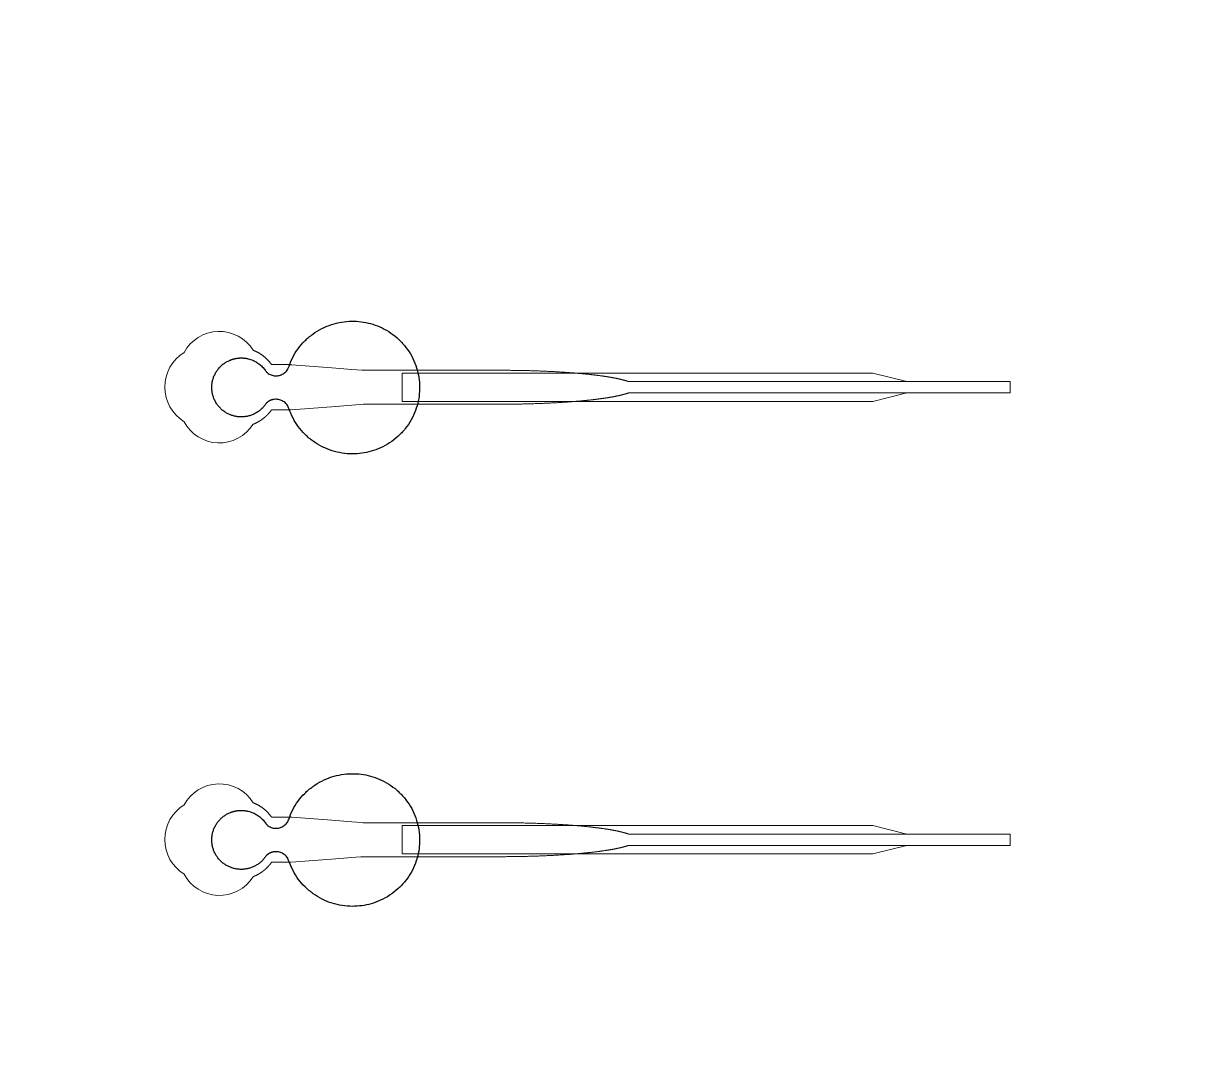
# Model space of a CAD drawing. Header units: inches. Extents: x -52997 to 52003, y -52254 to 52746.
# Drawn here: x -4 to 5140, y -10988 to -6398 of the extents above; entities that cross this region are included whole.
import ezdxf

# ---------------------------------------------------------------- set-up
doc = ezdxf.new("R2010")
doc.units = ezdxf.units.IN
doc.header["$MEASUREMENT"] = 0
doc.layers.add('1', color=1, linetype='Continuous')
doc.layers.add('2', color=140, linetype='Continuous', lineweight=0)
doc.layers.add('3', color=90, linetype='Continuous', lineweight=0)

msp = doc.modelspace()

# ---------------------------------------------------------------- linework, layer by layer
at = {"layer": '1'}
for points in [[(-16283.4, -47485.7), (0, -47485.7), (16283.4, -47485.7, 5.999107)], [(-16250, -47285.7), (0, -47285.7), (16250, -47285.7, 5.986812)], [(-13685.8, -45485.7), (0, -45485.7), (13685.8, -45485.7, 6.794322)]]:
    msp.add_lwpolyline(points, format="xyb", close=True, dxfattribs=at)
msp.add_circle((-497.2, 245.8), 52500, dxfattribs=at)
for points in [[(1067.9, -8078.6), (1090.1, -8055.5), (1121.8, -8060.7), (1153.4, -8065.9), (1167.1, -8094.9), (1242.5, -8335.8), (1494.5, -8298.1), (1746.5, -8260.4), (1746.6, -8008.3), (1746.8, -7756.1), (1494.8, -7718.2), (1242.8, -7680.3), (1167.1, -7921.1), (1153.9, -7949.6), (1123.1, -7955.3), (1092.2, -7961.1), (1069.6, -7939.3), (1018.3, -7855.9), (923.9, -7882), (829.5, -7908.1), (828.3, -8006), (827.1, -8104), (920.8, -8132.4), (1014.6, -8160.8), (1067.9, -8078.6)], [(1067.9, -10078.6), (1090.1, -10055.5), (1121.8, -10060.7), (1153.4, -10065.9), (1167.1, -10094.9), (1242.5, -10335.8), (1494.5, -10298.1), (1746.5, -10260.4), (1746.6, -10008.3), (1746.8, -9756.1), (1494.8, -9718.2), (1242.8, -9680.3), (1167.1, -9921.1), (1153.9, -9949.6), (1123.1, -9955.3), (1092.2, -9961.1), (1069.6, -9939.3), (1018.3, -9855.9), (923.9, -9882), (829.5, -9908.1), (828.3, -10006), (827.1, -10104), (920.8, -10132.4), (1014.6, -10160.8), (1067.9, -10078.6)]]:
    msp.add_rational_spline(points, [1, 0.884783429184, 1, 0.884783429184, 1, 0.758252289935, 1, 0.758252289935, 1, 0.758252289935, 1, 0.758252289935, 1, 0.888941908896, 1, 0.888941908896, 1, 0.79946124759, 1, 0.79946124759, 1, 0.79946124759, 1, 0.79946124759, 1], degree=2, knots=[0, 0, 0, 0.969535, 0.969535, 1.939069, 1.939069, 3.359405, 3.359405, 4.779741, 4.779741, 6.200078, 6.200078, 7.620414, 7.620414, 8.571947, 8.571947, 9.52348, 9.52348, 10.812277, 10.812277, 12.101074, 12.101074, 13.389871, 13.389871, 14.678668, 14.678668, 14.678668], dxfattribs=at)
at = {"layer": '2'}
for points in [[(-16283.4, -47485.7), (0, -47485.7), (16283.4, -47485.7, 5.999107)], [(-16250, -47285.7), (0, -47285.7), (16250, -47285.7, 5.986812)], [(-13685.8, -45485.7), (0, -45485.7), (13685.8, -45485.7, 6.794322)], [(1010.7, -8170.4), (1011, -8170.3), (1011.9, -8170), (1012.7, -8169.7), (1013.6, -8169.3), (1014.4, -8169), (1015.3, -8168.6), (1016.1, -8168.3), (1017, -8167.9), (1017.8, -8167.5), (1018.7, -8167.2), (1019.5, -8166.8), (1020.4, -8166.4), (1021.2, -8166), (1022.1, -8165.6), (1022.9, -8165.2), (1023.8, -8164.8), (1024.7, -8164.4), (1025.5, -8163.9), (1026.4, -8163.5), (1027.2, -8163.1), (1028.1, -8162.6), (1028.9, -8162.2), (1029.8, -8161.7), (1030.7, -8161.3), (1031.5, -8160.8), (1032.4, -8160.3), (1033.2, -8159.9), (1034.1, -8159.4), (1034.9, -8158.9), (1035.8, -8158.4), (1036.6, -8157.9), (1037.5, -8157.4), (1038.4, -8156.9), (1039.2, -8156.4), (1040.1, -8155.8), (1040.9, -8155.3), (1041.7, -8154.8), (1042.6, -8154.2), (1043.4, -8153.7), (1044.3, -8153.1), (1045.1, -8152.6), (1046, -8152), (1046.8, -8151.4), (1047.6, -8150.9), (1048.5, -8150.3), (1049.3, -8149.7), (1050.1, -8149.1), (1050.9, -8148.5), (1051.8, -8147.9), (1052.6, -8147.3), (1053.4, -8146.7), (1054.2, -8146.1), (1055, -8145.5), (1055.8, -8144.8), (1056.6, -8144.2), (1057.4, -8143.6), (1058.2, -8142.9), (1059, -8142.3), (1059.8, -8141.7), (1060.6, -8141), (1061.4, -8140.4), (1062.2, -8139.7), (1062.9, -8139), (1063.7, -8138.4), (1064.5, -8137.7), (1065.2, -8137), (1066, -8136.3), (1066.8, -8135.7), (1067.5, -8135), (1068.3, -8134.3), (1069, -8133.6), (1069.7, -8132.9), (1070.5, -8132.2), (1071.2, -8131.5), (1071.9, -8130.8), (1072.7, -8130.1), (1073.4, -8129.3), (1074.1, -8128.6), (1074.8, -8127.9), (1075.5, -8127.2), (1076.2, -8126.4), (1076.9, -8125.7), (1077.6, -8125), (1078.2, -8124.3), (1078.9, -8123.5), (1079.6, -8122.8), (1080.2, -8122), (1080.9, -8121.3), (1081.5, -8120.5), (1082.2, -8119.8), (1082.8, -8119), (1083.5, -8118.3), (1084.1, -8117.5), (1084.7, -8116.8), (1085.3, -8116), (1085.9, -8115.3), (1086.5, -8114.5), (1087.1, -8113.7), (1087.7, -8113), (1088.3, -8112.2), (1088.9, -8111.4), (1089.5, -8110.7), (1090, -8109.9), (1090.6, -8109.1), (1091.1, -8108.4), (1091.7, -8107.6), (1092.2, -8106.8), (1135.8, -8106.8), (1157.6, -8106.8), (1168.5, -8106.8), (1171.2, -8106.8), (1172.6, -8106.8), (1172.6, -8106.8), (1172.6, -8106.8), (1172.7, -8106.8), (1172.7, -8106.8), (1172.7, -8106.8), (1172.8, -8106.8), (1173.1, -8106.8), (1173.8, -8106.7), (1175.2, -8106.6), (1177.9, -8106.4), (1200, -8104.7), (1376.7, -8091.2), (1465, -8084.4), (1487.1, -8082.7), (1498.1, -8081.9), (1498.5, -8081.8), (1498.5, -8081.8), (1498.6, -8081.8), (1498.6, -8081.8), (1498.7, -8081.8), (1499.1, -8081.8), (1759.6, -8081.8), (1765.9, -8081.8), (1778.4, -8081.8), (1878.9, -8081.8), (2080, -8081.8), (2092.5, -8081.8), (2098.8, -8081.8), (2102, -8081.8), (2103.5, -8081.8), (2103.9, -8081.8), (2104.1, -8081.8), (2104.2, -8081.8), (2104.3, -8081.8), (2104.3, -8081.8), (2104.3, -8081.8), (2104.9, -8081.8), (2109.5, -8081.8), (2114.1, -8081.8), (2118.7, -8081.8), (2123.3, -8081.8), (2128, -8081.8), (2132.6, -8081.7), (2137.3, -8081.7), (2142, -8081.7), (2146.7, -8081.6), (2151.4, -8081.6), (2156.1, -8081.6), (2160.8, -8081.5), (2165.5, -8081.4), (2170.3, -8081.4), (2175, -8081.3), (2179.8, -8081.2), (2184.6, -8081.2), (2189.3, -8081.1), (2194.1, -8081), (2198.9, -8080.9), (2203.7, -8080.8), (2208.5, -8080.7), (2213.3, -8080.6), (2218.1, -8080.5), (2222.9, -8080.3), (2227.8, -8080.2), (2232.6, -8080.1), (2237.4, -8080), (2242.2, -8079.8), (2247.1, -8079.7), (2251.9, -8079.5), (2256.7, -8079.4), (2261.6, -8079.2), (2266.4, -8079), (2271.2, -8078.9), (2276.1, -8078.7), (2280.9, -8078.5), (2285.7, -8078.3), (2290.5, -8078.1), (2295.4, -8077.9), (2300.2, -8077.7), (2305, -8077.5), (2309.8, -8077.3), (2314.6, -8077.1), (2319.4, -8076.8), (2324.2, -8076.6), (2328.9, -8076.4), (2333.7, -8076.1), (2338.5, -8075.9), (2343.2, -8075.6), (2348, -8075.4), (2352.7, -8075.1), (2357.4, -8074.8), (2362.1, -8074.6), (2366.8, -8074.3), (2371.5, -8074), (2376.2, -8073.7), (2380.8, -8073.4), (2385.5, -8073.1), (2390.1, -8072.8), (2394.7, -8072.5), (2399.3, -8072.1), (2403.8, -8071.8), (2406.1, -8071.6), (2408.4, -8071.5), (2410.7, -8071.3), (2412.9, -8071.1), (2415.2, -8071), (2417.5, -8070.8), (2419.7, -8070.6), (2421.9, -8070.5), (2424.2, -8070.3), (2426.4, -8070.1), (2428.7, -8069.9), (2430.9, -8069.7), (2433.1, -8069.6), (2435.3, -8069.4), (2437.5, -8069.2), (2439.7, -8069), (2441.9, -8068.8), (2444.1, -8068.6), (2446.3, -8068.5), (2448.5, -8068.3), (2450.7, -8068.1), (2452.8, -8067.9), (2455, -8067.7), (2457.2, -8067.5), (2459.3, -8067.3), (2461.4, -8067.1), (2463.6, -8066.9), (2465.7, -8066.7), (2467.8, -8066.5), (2470, -8066.3), (2472.1, -8066.1), (2474.2, -8065.9), (2476.3, -8065.7), (2478.4, -8065.5), (2480.5, -8065.3), (2482.5, -8065.1), (2484.6, -8064.8), (2486.7, -8064.6), (2488.7, -8064.4), (2490.8, -8064.2), (2492.8, -8064), (2494.8, -8063.8), (2496.9, -8063.5), (2498.9, -8063.3), (2500.9, -8063.1), (2502.9, -8062.9), (2504.9, -8062.7), (2506.9, -8062.4), (2508.9, -8062.2), (2510.8, -8062), (2512.8, -8061.8), (2514.8, -8061.5), (2516.7, -8061.3), (2518.7, -8061.1), (2520.6, -8060.8), (2522.5, -8060.6), (2524.4, -8060.4), (2526.3, -8060.1), (2528.2, -8059.9), (2530.1, -8059.7), (2532, -8059.4), (2533.9, -8059.2), (2535.7, -8058.9), (2537.6, -8058.7), (2539.5, -8058.5), (2541.3, -8058.2), (2543.1, -8058), (2544.9, -8057.7), (2546.8, -8057.5), (2548.6, -8057.2), (2550.4, -8057), (2552.1, -8056.7), (2553.9, -8056.5), (2555.7, -8056.2), (2557.4, -8056), (2559.2, -8055.7), (2560.9, -8055.5), (2562.7, -8055.2), (2564.4, -8055), (2566.1, -8054.7), (2567.8, -8054.5), (2569.5, -8054.2), (2571.2, -8053.9), (2572.8, -8053.7), (2574.5, -8053.4), (2576.1, -8053.2), (2577.8, -8052.9), (2579.4, -8052.6), (2581, -8052.4), (2582.7, -8052.1), (2584.3, -8051.8), (2585.9, -8051.6), (2587.4, -8051.3), (2589, -8051), (2590.6, -8050.8), (2592.1, -8050.5), (2593.7, -8050.2), (2595.2, -8050), (2596.7, -8049.7), (2598.2, -8049.4), (2599.7, -8049.1), (2601.2, -8048.9), (2602.7, -8048.6), (2604.2, -8048.3), (2605.6, -8048), (2607.1, -8047.8), (2608.5, -8047.5), (2610, -8047.2), (2611.4, -8046.9), (2612.8, -8046.6), (2614.2, -8046.4), (2615.6, -8046.1), (2617, -8045.8), (2618.3, -8045.5), (2619.7, -8045.2), (2621, -8044.9), (2622.4, -8044.7), (2623.7, -8044.4), (2625, -8044.1), (2626.3, -8043.8), (2627.6, -8043.5), (2628.9, -8043.2), (2630.1, -8043), (2631.4, -8042.7), (2632.6, -8042.4), (2633.9, -8042.1), (2635.1, -8041.8), (2636.3, -8041.5), (2637.5, -8041.2), (2638.7, -8040.9), (2639.9, -8040.6), (2641.1, -8040.3), (2642.2, -8040.1), (2643.4, -8039.8), (2644.5, -8039.5), (2645.6, -8039.2), (2646.7, -8038.9), (2647.8, -8038.6), (2648.9, -8038.3), (2650, -8038), (2651.1, -8037.7), (2652.2, -8037.4), (2653.2, -8037.1), (2654.2, -8036.8), (2655.3, -8036.5), (2656.3, -8036.2), (2657.3, -8035.9), (2658.3, -8035.6), (2659.3, -8035.3), (2660.2, -8035), (2661.2, -8034.7), (2662.2, -8034.4), (2663.1, -8034.1), (2664, -8033.8), (2664.9, -8033.5), (2665.8, -8033.2), (2666.7, -8032.9), (2667.6, -8032.6), (2668.5, -8032.3), (2669.9, -8031.9), (4355.5, -8032), (4355.5, -7981.8), (2670, -7981.8), (2669.7, -7981.7), (2668.8, -7981.4), (2668, -7981.1), (2667.1, -7980.8), (2666.2, -7980.5), (2665.3, -7980.2), (2664.4, -7979.9), (2663.4, -7979.6), (2662.5, -7979.3), (2661.6, -7979), (2660.6, -7978.7), (2659.6, -7978.4), (2658.6, -7978.1), (2657.6, -7977.8), (2656.6, -7977.5), (2655.6, -7977.2), (2654.6, -7976.9), (2653.6, -7976.6), (2652.5, -7976.3), (2651.5, -7976.1), (2650.4, -7975.8), (2649.3, -7975.5), (2648.2, -7975.2), (2647.1, -7974.9), (2646, -7974.6), (2644.9, -7974.3), (2643.7, -7974), (2642.6, -7973.7), (2641.4, -7973.4), (2640.2, -7973.1), (2639.1, -7972.8), (2637.9, -7972.5), (2636.7, -7972.2), (2635.4, -7971.9), (2634.2, -7971.7), (2633, -7971.4), (2631.7, -7971.1), (2630.5, -7970.8), (2629.2, -7970.5), (2627.9, -7970.2), (2626.6, -7969.9), (2625.3, -7969.6), (2624, -7969.4), (2622.7, -7969.1), (2621.4, -7968.8), (2620, -7968.5), (2618.7, -7968.2), (2617.3, -7967.9), (2615.9, -7967.7), (2614.5, -7967.4), (2613.1, -7967.1), (2611.7, -7966.8), (2610.3, -7966.5), (2608.9, -7966.3), (2607.5, -7966), (2606, -7965.7), (2604.5, -7965.4), (2603.1, -7965.1), (2601.6, -7964.9), (2600.1, -7964.6), (2598.6, -7964.3), (2597.1, -7964), (2595.6, -7963.8), (2594, -7963.5), (2592.5, -7963.2), (2590.9, -7963), (2589.4, -7962.7), (2587.8, -7962.4), (2586.2, -7962.2), (2584.6, -7961.9), (2583, -7961.6), (2581.4, -7961.4), (2579.8, -7961.1), (2578.1, -7960.8), (2576.5, -7960.6), (2574.8, -7960.3), (2573.2, -7960), (2571.5, -7959.8), (2569.8, -7959.5), (2568.1, -7959.3), (2566.4, -7959), (2564.7, -7958.7), (2563, -7958.5), (2561.3, -7958.2), (2559.5, -7958), (2557.8, -7957.7), (2556, -7957.5), (2554.3, -7957.2), (2552.5, -7957), (2550.7, -7956.7), (2548.9, -7956.5), (2547.1, -7956.2), (2545.3, -7956), (2543.5, -7955.7), (2541.7, -7955.5), (2539.8, -7955.2), (2538, -7955), (2536.1, -7954.8), (2534.3, -7954.5), (2532.4, -7954.3), (2530.5, -7954), (2528.6, -7953.8), (2526.7, -7953.6), (2524.8, -7953.3), (2522.9, -7953.1), (2521, -7952.9), (2519, -7952.6), (2517.1, -7952.4), (2515.2, -7952.2), (2513.2, -7951.9), (2511.2, -7951.7), (2509.3, -7951.5), (2507.3, -7951.3), (2505.3, -7951), (2503.3, -7950.8), (2501.3, -7950.6), (2499.3, -7950.4), (2497.3, -7950.2), (2495.3, -7949.9), (2493.2, -7949.7), (2491.2, -7949.5), (2489.2, -7949.3), (2487.1, -7949.1), (2485, -7948.9), (2483, -7948.7), (2480.9, -7948.4), (2478.8, -7948.2), (2476.7, -7948), (2474.6, -7947.8), (2472.5, -7947.6), (2470.4, -7947.4), (2468.3, -7947.2), (2466.2, -7947), (2464.1, -7946.8), (2461.9, -7946.6), (2459.8, -7946.4), (2457.6, -7946.2), (2455.5, -7946), (2453.3, -7945.8), (2451.2, -7945.6), (2449, -7945.4), (2446.8, -7945.3), (2444.6, -7945.1), (2442.5, -7944.9), (2440.3, -7944.7), (2438.1, -7944.5), (2435.9, -7944.3), (2433.7, -7944.1), (2431.4, -7944), (2429.2, -7943.8), (2427, -7943.6), (2424.8, -7943.4), (2422.5, -7943.2), (2420.3, -7943.1), (2418, -7942.9), (2415.8, -7942.7), (2413.5, -7942.6), (2411.3, -7942.4), (2409, -7942.2), (2406.7, -7942.1), (2402.2, -7941.7), (2397.6, -7941.4), (2393, -7941.1), (2388.4, -7940.8), (2383.8, -7940.5), (2379.2, -7940.2), (2374.5, -7939.9), (2369.9, -7939.6), (2365.2, -7939.3), (2360.5, -7939), (2355.8, -7938.7), (2351.1, -7938.5), (2346.4, -7938.2), (2341.7, -7937.9), (2336.9, -7937.7), (2332.2, -7937.5), (2327.4, -7937.2), (2322.7, -7937), (2317.9, -7936.7), (2313.1, -7936.5), (2308.4, -7936.3), (2303.6, -7936.1), (2298.8, -7935.9), (2294, -7935.7), (2289.2, -7935.5), (2284.4, -7935.3), (2279.6, -7935.1), (2274.8, -7934.9), (2270, -7934.7), (2265.2, -7934.6), (2260.3, -7934.4), (2255.5, -7934.3), (2250.7, -7934.1), (2245.9, -7933.9), (2241.1, -7933.8), (2236.3, -7933.7), (2231.5, -7933.5), (2226.7, -7933.4), (2221.9, -7933.3), (2217.1, -7933.2), (2212.3, -7933.1), (2207.6, -7932.9), (2202.8, -7932.8), (2198, -7932.8), (2193.3, -7932.7), (2188.5, -7932.6), (2183.8, -7932.5), (2179, -7932.4), (2174.3, -7932.3), (2169.6, -7932.3), (2164.9, -7932.2), (2160.2, -7932.2), (2155.5, -7932.1), (2150.8, -7932.1), (2146.1, -7932), (2141.5, -7932), (2136.8, -7931.9), (2132.2, -7931.9), (2127.6, -7931.9), (2123, -7931.9), (2118.4, -7931.9), (2116.1, -7931.8), (2115.5, -7931.8), (2115.2, -7931.8), (2115.1, -7931.8), (2114.9, -7931.8), (2113.3, -7931.8), (2106.9, -7931.8), (2094.2, -7931.8), (2043.2, -7931.8), (1839.2, -7931.8), (1788.2, -7931.8), (1762.7, -7931.8), (1756.4, -7931.8), (1754.8, -7931.8), (1499, -7931.8), (1498.6, -7931.8), (1498.6, -7931.8), (1498.5, -7931.8), (1498.5, -7931.8), (1498.4, -7931.8), (1498.1, -7931.8), (1496.7, -7931.7), (1491.2, -7931.3), (1447, -7927.9), (1358.7, -7921.1), (1182, -7907.6), (1176.5, -7907.1), (1173.8, -7906.9), (1173.1, -7906.9), (1172.7, -7906.8), (1172.7, -7906.8), (1172.7, -7906.8), (1172.7, -7906.8), (1172.6, -7906.8), (1172.6, -7906.8), (1172.6, -7906.8), (1172.2, -7906.8), (1169.5, -7906.8), (1164.1, -7906.8), (1153.2, -7906.8), (1131.4, -7906.8), (1109.6, -7906.8), (1098.7, -7906.8), (1093.2, -7906.8), (1092.6, -7906.8), (1092.4, -7906.8), (1092.3, -7906.8), (1092.3, -7906.8), (1092.2, -7906.8), (1092.2, -7906.8), (1092.2, -7906.8), (1091.8, -7906.2), (1091, -7905.1), (1090.2, -7904), (1089.4, -7902.9), (1088.6, -7901.8), (1087.7, -7900.6), (1086.8, -7899.5), (1086, -7898.4), (1085.1, -7897.3), (1084.2, -7896.2), (1083.3, -7895.1), (1082.3, -7894), (1081.4, -7892.9), (1080.4, -7891.8), (1079.5, -7890.7), (1078.5, -7889.6), (1077.5, -7888.5), (1076.5, -7887.5), (1075.5, -7886.4), (1074.5, -7885.3), (1073.4, -7884.3), (1072.4, -7883.2), (1071.3, -7882.2), (1070.2, -7881.1), (1069.2, -7880.1), (1068.1, -7879), (1066.9, -7878), (1065.8, -7877), (1064.7, -7876), (1063.5, -7875), (1062.4, -7874), (1061.2, -7873), (1060, -7872), (1058.9, -7871), (1057.7, -7870.1), (1056.4, -7869.1), (1055.2, -7868.2), (1054, -7867.2), (1052.8, -7866.3), (1051.5, -7865.4), (1050.2, -7864.5), (1049, -7863.6), (1047.7, -7862.7), (1046.4, -7861.8), (1045.1, -7861), (1043.8, -7860.1), (1042.5, -7859.3), (1041.2, -7858.4), (1039.9, -7857.6), (1038.5, -7856.8), (1037.2, -7856), (1035.8, -7855.2), (1034.5, -7854.4), (1033.1, -7853.6), (1031.7, -7852.9), (1030.4, -7852.1), (1029, -7851.4), (1027.6, -7850.7), (1026.2, -7850), (1024.8, -7849.3), (1023.4, -7848.6), (1022, -7848), (1020.6, -7847.3), (1019.1, -7846.7), (1017.7, -7846.1), (1016.3, -7845.5), (1014.9, -7844.9), (1013.4, -7844.3), (1012, -7843.7), (1010.8, -7843.2, 0.576044), (706.2, -7852.6, 0.560065), (706.2, -8159.1, 0.578435)], [(1010.7, -10170.4), (1011, -10170.3), (1011.9, -10170), (1012.7, -10169.7), (1013.6, -10169.3), (1014.4, -10169), (1015.3, -10168.6), (1016.1, -10168.3), (1017, -10167.9), (1017.8, -10167.5), (1018.7, -10167.2), (1019.5, -10166.8), (1020.4, -10166.4), (1021.2, -10166), (1022.1, -10165.6), (1022.9, -10165.2), (1023.8, -10164.8), (1024.7, -10164.4), (1025.5, -10163.9), (1026.4, -10163.5), (1027.2, -10163.1), (1028.1, -10162.6), (1028.9, -10162.2), (1029.8, -10161.7), (1030.7, -10161.3), (1031.5, -10160.8), (1032.4, -10160.3), (1033.2, -10159.9), (1034.1, -10159.4), (1034.9, -10158.9), (1035.8, -10158.4), (1036.6, -10157.9), (1037.5, -10157.4), (1038.4, -10156.9), (1039.2, -10156.4), (1040.1, -10155.8), (1040.9, -10155.3), (1041.7, -10154.8), (1042.6, -10154.2), (1043.4, -10153.7), (1044.3, -10153.1), (1045.1, -10152.6), (1046, -10152), (1046.8, -10151.4), (1047.6, -10150.9), (1048.5, -10150.3), (1049.3, -10149.7), (1050.1, -10149.1), (1050.9, -10148.5), (1051.8, -10147.9), (1052.6, -10147.3), (1053.4, -10146.7), (1054.2, -10146.1), (1055, -10145.5), (1055.8, -10144.8), (1056.6, -10144.2), (1057.4, -10143.6), (1058.2, -10142.9), (1059, -10142.3), (1059.8, -10141.7), (1060.6, -10141), (1061.4, -10140.4), (1062.2, -10139.7), (1062.9, -10139), (1063.7, -10138.4), (1064.5, -10137.7), (1065.2, -10137), (1066, -10136.3), (1066.8, -10135.7), (1067.5, -10135), (1068.3, -10134.3), (1069, -10133.6), (1069.7, -10132.9), (1070.5, -10132.2), (1071.2, -10131.5), (1071.9, -10130.8), (1072.7, -10130.1), (1073.4, -10129.3), (1074.1, -10128.6), (1074.8, -10127.9), (1075.5, -10127.2), (1076.2, -10126.4), (1076.9, -10125.7), (1077.6, -10125), (1078.2, -10124.3), (1078.9, -10123.5), (1079.6, -10122.8), (1080.2, -10122), (1080.9, -10121.3), (1081.5, -10120.5), (1082.2, -10119.8), (1082.8, -10119), (1083.5, -10118.3), (1084.1, -10117.5), (1084.7, -10116.8), (1085.3, -10116), (1085.9, -10115.3), (1086.5, -10114.5), (1087.1, -10113.7), (1087.7, -10113), (1088.3, -10112.2), (1088.9, -10111.4), (1089.5, -10110.7), (1090, -10109.9), (1090.6, -10109.1), (1091.1, -10108.4), (1091.7, -10107.6), (1092.2, -10106.8), (1135.8, -10106.8), (1157.6, -10106.8), (1168.5, -10106.8), (1171.2, -10106.8), (1172.6, -10106.8), (1172.6, -10106.8), (1172.6, -10106.8), (1172.7, -10106.8), (1172.7, -10106.8), (1172.7, -10106.8), (1172.8, -10106.8), (1173.1, -10106.8), (1173.8, -10106.7), (1175.2, -10106.6), (1177.9, -10106.4), (1200, -10104.7), (1376.7, -10091.2), (1465, -10084.4), (1487.1, -10082.7), (1498.1, -10081.9), (1498.5, -10081.8), (1498.5, -10081.8), (1498.6, -10081.8), (1498.6, -10081.8), (1498.7, -10081.8), (1499.1, -10081.8), (1759.6, -10081.8), (1765.9, -10081.8), (1778.4, -10081.8), (1878.9, -10081.8), (2080, -10081.8), (2092.5, -10081.8), (2098.8, -10081.8), (2102, -10081.8), (2103.5, -10081.8), (2103.9, -10081.8), (2104.1, -10081.8), (2104.2, -10081.8), (2104.3, -10081.8), (2104.3, -10081.8), (2104.3, -10081.8), (2104.9, -10081.8), (2109.5, -10081.8), (2114.1, -10081.8), (2118.7, -10081.8), (2123.3, -10081.8), (2128, -10081.8), (2132.6, -10081.7), (2137.3, -10081.7), (2142, -10081.7), (2146.7, -10081.6), (2151.4, -10081.6), (2156.1, -10081.6), (2160.8, -10081.5), (2165.5, -10081.4), (2170.3, -10081.4), (2175, -10081.3), (2179.8, -10081.2), (2184.6, -10081.2), (2189.3, -10081.1), (2194.1, -10081), (2198.9, -10080.9), (2203.7, -10080.8), (2208.5, -10080.7), (2213.3, -10080.6), (2218.1, -10080.5), (2222.9, -10080.3), (2227.8, -10080.2), (2232.6, -10080.1), (2237.4, -10080), (2242.2, -10079.8), (2247.1, -10079.7), (2251.9, -10079.5), (2256.7, -10079.4), (2261.6, -10079.2), (2266.4, -10079), (2271.2, -10078.9), (2276.1, -10078.7), (2280.9, -10078.5), (2285.7, -10078.3), (2290.5, -10078.1), (2295.4, -10077.9), (2300.2, -10077.7), (2305, -10077.5), (2309.8, -10077.3), (2314.6, -10077.1), (2319.4, -10076.8), (2324.2, -10076.6), (2328.9, -10076.4), (2333.7, -10076.1), (2338.5, -10075.9), (2343.2, -10075.6), (2348, -10075.4), (2352.7, -10075.1), (2357.4, -10074.8), (2362.1, -10074.6), (2366.8, -10074.3), (2371.5, -10074), (2376.2, -10073.7), (2380.8, -10073.4), (2385.5, -10073.1), (2390.1, -10072.8), (2394.7, -10072.5), (2399.3, -10072.1), (2403.8, -10071.8), (2406.1, -10071.6), (2408.4, -10071.5), (2410.7, -10071.3), (2412.9, -10071.1), (2415.2, -10071), (2417.5, -10070.8), (2419.7, -10070.6), (2421.9, -10070.5), (2424.2, -10070.3), (2426.4, -10070.1), (2428.7, -10069.9), (2430.9, -10069.7), (2433.1, -10069.6), (2435.3, -10069.4), (2437.5, -10069.2), (2439.7, -10069), (2441.9, -10068.8), (2444.1, -10068.6), (2446.3, -10068.5), (2448.5, -10068.3), (2450.7, -10068.1), (2452.8, -10067.9), (2455, -10067.7), (2457.2, -10067.5), (2459.3, -10067.3), (2461.4, -10067.1), (2463.6, -10066.9), (2465.7, -10066.7), (2467.8, -10066.5), (2470, -10066.3), (2472.1, -10066.1), (2474.2, -10065.9), (2476.3, -10065.7), (2478.4, -10065.5), (2480.5, -10065.3), (2482.5, -10065.1), (2484.6, -10064.8), (2486.7, -10064.6), (2488.7, -10064.4), (2490.8, -10064.2), (2492.8, -10064), (2494.8, -10063.8), (2496.9, -10063.5), (2498.9, -10063.3), (2500.9, -10063.1), (2502.9, -10062.9), (2504.9, -10062.7), (2506.9, -10062.4), (2508.9, -10062.2), (2510.8, -10062), (2512.8, -10061.8), (2514.8, -10061.5), (2516.7, -10061.3), (2518.7, -10061.1), (2520.6, -10060.8), (2522.5, -10060.6), (2524.4, -10060.4), (2526.3, -10060.1), (2528.2, -10059.9), (2530.1, -10059.7), (2532, -10059.4), (2533.9, -10059.2), (2535.7, -10058.9), (2537.6, -10058.7), (2539.5, -10058.5), (2541.3, -10058.2), (2543.1, -10058), (2544.9, -10057.7), (2546.8, -10057.5), (2548.6, -10057.2), (2550.4, -10057), (2552.1, -10056.7), (2553.9, -10056.5), (2555.7, -10056.2), (2557.4, -10056), (2559.2, -10055.7), (2560.9, -10055.5), (2562.7, -10055.2), (2564.4, -10055), (2566.1, -10054.7), (2567.8, -10054.5), (2569.5, -10054.2), (2571.2, -10053.9), (2572.8, -10053.7), (2574.5, -10053.4), (2576.1, -10053.2), (2577.8, -10052.9), (2579.4, -10052.6), (2581, -10052.4), (2582.7, -10052.1), (2584.3, -10051.8), (2585.9, -10051.6), (2587.4, -10051.3), (2589, -10051), (2590.6, -10050.8), (2592.1, -10050.5), (2593.7, -10050.2), (2595.2, -10050), (2596.7, -10049.7), (2598.2, -10049.4), (2599.7, -10049.1), (2601.2, -10048.9), (2602.7, -10048.6), (2604.2, -10048.3), (2605.6, -10048), (2607.1, -10047.8), (2608.5, -10047.5), (2610, -10047.2), (2611.4, -10046.9), (2612.8, -10046.6), (2614.2, -10046.4), (2615.6, -10046.1), (2617, -10045.8), (2618.3, -10045.5), (2619.7, -10045.2), (2621, -10044.9), (2622.4, -10044.7), (2623.7, -10044.4), (2625, -10044.1), (2626.3, -10043.8), (2627.6, -10043.5), (2628.9, -10043.2), (2630.1, -10043), (2631.4, -10042.7), (2632.6, -10042.4), (2633.9, -10042.1), (2635.1, -10041.8), (2636.3, -10041.5), (2637.5, -10041.2), (2638.7, -10040.9), (2639.9, -10040.6), (2641.1, -10040.3), (2642.2, -10040.1), (2643.4, -10039.8), (2644.5, -10039.5), (2645.6, -10039.2), (2646.7, -10038.9), (2647.8, -10038.6), (2648.9, -10038.3), (2650, -10038), (2651.1, -10037.7), (2652.2, -10037.4), (2653.2, -10037.1), (2654.2, -10036.8), (2655.3, -10036.5), (2656.3, -10036.2), (2657.3, -10035.9), (2658.3, -10035.6), (2659.3, -10035.3), (2660.2, -10035), (2661.2, -10034.7), (2662.2, -10034.4), (2663.1, -10034.1), (2664, -10033.8), (2664.9, -10033.5), (2665.8, -10033.2), (2666.7, -10032.9), (2667.6, -10032.6), (2668.5, -10032.3), (2669.9, -10031.9), (4355.5, -10032), (4355.5, -9981.8), (2670, -9981.8), (2669.7, -9981.7), (2668.8, -9981.4), (2668, -9981.1), (2667.1, -9980.8), (2666.2, -9980.5), (2665.3, -9980.2), (2664.4, -9979.9), (2663.4, -9979.6), (2662.5, -9979.3), (2661.6, -9979), (2660.6, -9978.7), (2659.6, -9978.4), (2658.6, -9978.1), (2657.6, -9977.8), (2656.6, -9977.5), (2655.6, -9977.2), (2654.6, -9976.9), (2653.6, -9976.6), (2652.5, -9976.3), (2651.5, -9976.1), (2650.4, -9975.8), (2649.3, -9975.5), (2648.2, -9975.2), (2647.1, -9974.9), (2646, -9974.6), (2644.9, -9974.3), (2643.7, -9974), (2642.6, -9973.7), (2641.4, -9973.4), (2640.2, -9973.1), (2639.1, -9972.8), (2637.9, -9972.5), (2636.7, -9972.2), (2635.4, -9971.9), (2634.2, -9971.7), (2633, -9971.4), (2631.7, -9971.1), (2630.5, -9970.8), (2629.2, -9970.5), (2627.9, -9970.2), (2626.6, -9969.9), (2625.3, -9969.6), (2624, -9969.4), (2622.7, -9969.1), (2621.4, -9968.8), (2620, -9968.5), (2618.7, -9968.2), (2617.3, -9967.9), (2615.9, -9967.7), (2614.5, -9967.4), (2613.1, -9967.1), (2611.7, -9966.8), (2610.3, -9966.5), (2608.9, -9966.3), (2607.5, -9966), (2606, -9965.7), (2604.5, -9965.4), (2603.1, -9965.1), (2601.6, -9964.9), (2600.1, -9964.6), (2598.6, -9964.3), (2597.1, -9964), (2595.6, -9963.8), (2594, -9963.5), (2592.5, -9963.2), (2590.9, -9963), (2589.4, -9962.7), (2587.8, -9962.4), (2586.2, -9962.2), (2584.6, -9961.9), (2583, -9961.6), (2581.4, -9961.4), (2579.8, -9961.1), (2578.1, -9960.8), (2576.5, -9960.6), (2574.8, -9960.3), (2573.2, -9960), (2571.5, -9959.8), (2569.8, -9959.5), (2568.1, -9959.3), (2566.4, -9959), (2564.7, -9958.7), (2563, -9958.5), (2561.3, -9958.2), (2559.5, -9958), (2557.8, -9957.7), (2556, -9957.5), (2554.3, -9957.2), (2552.5, -9957), (2550.7, -9956.7), (2548.9, -9956.5), (2547.1, -9956.2), (2545.3, -9956), (2543.5, -9955.7), (2541.7, -9955.5), (2539.8, -9955.2), (2538, -9955), (2536.1, -9954.8), (2534.3, -9954.5), (2532.4, -9954.3), (2530.5, -9954), (2528.6, -9953.8), (2526.7, -9953.6), (2524.8, -9953.3), (2522.9, -9953.1), (2521, -9952.9), (2519, -9952.6), (2517.1, -9952.4), (2515.2, -9952.2), (2513.2, -9951.9), (2511.2, -9951.7), (2509.3, -9951.5), (2507.3, -9951.3), (2505.3, -9951), (2503.3, -9950.8), (2501.3, -9950.6), (2499.3, -9950.4), (2497.3, -9950.2), (2495.3, -9949.9), (2493.2, -9949.7), (2491.2, -9949.5), (2489.2, -9949.3), (2487.1, -9949.1), (2485, -9948.9), (2483, -9948.7), (2480.9, -9948.4), (2478.8, -9948.2), (2476.7, -9948), (2474.6, -9947.8), (2472.5, -9947.6), (2470.4, -9947.4), (2468.3, -9947.2), (2466.2, -9947), (2464.1, -9946.8), (2461.9, -9946.6), (2459.8, -9946.4), (2457.6, -9946.2), (2455.5, -9946), (2453.3, -9945.8), (2451.2, -9945.6), (2449, -9945.4), (2446.8, -9945.3), (2444.6, -9945.1), (2442.5, -9944.9), (2440.3, -9944.7), (2438.1, -9944.5), (2435.9, -9944.3), (2433.7, -9944.1), (2431.4, -9944), (2429.2, -9943.8), (2427, -9943.6), (2424.8, -9943.4), (2422.5, -9943.2), (2420.3, -9943.1), (2418, -9942.9), (2415.8, -9942.7), (2413.5, -9942.6), (2411.3, -9942.4), (2409, -9942.2), (2406.7, -9942.1), (2402.2, -9941.7), (2397.6, -9941.4), (2393, -9941.1), (2388.4, -9940.8), (2383.8, -9940.5), (2379.2, -9940.2), (2374.5, -9939.9), (2369.9, -9939.6), (2365.2, -9939.3), (2360.5, -9939), (2355.8, -9938.7), (2351.1, -9938.5), (2346.4, -9938.2), (2341.7, -9937.9), (2336.9, -9937.7), (2332.2, -9937.5), (2327.4, -9937.2), (2322.7, -9937), (2317.9, -9936.7), (2313.1, -9936.5), (2308.4, -9936.3), (2303.6, -9936.1), (2298.8, -9935.9), (2294, -9935.7), (2289.2, -9935.5), (2284.4, -9935.3), (2279.6, -9935.1), (2274.8, -9934.9), (2270, -9934.7), (2265.2, -9934.6), (2260.3, -9934.4), (2255.5, -9934.3), (2250.7, -9934.1), (2245.9, -9933.9), (2241.1, -9933.8), (2236.3, -9933.7), (2231.5, -9933.5), (2226.7, -9933.4), (2221.9, -9933.3), (2217.1, -9933.2), (2212.3, -9933.1), (2207.6, -9932.9), (2202.8, -9932.8), (2198, -9932.8), (2193.3, -9932.7), (2188.5, -9932.6), (2183.8, -9932.5), (2179, -9932.4), (2174.3, -9932.3), (2169.6, -9932.3), (2164.9, -9932.2), (2160.2, -9932.2), (2155.5, -9932.1), (2150.8, -9932.1), (2146.1, -9932), (2141.5, -9932), (2136.8, -9931.9), (2132.2, -9931.9), (2127.6, -9931.9), (2123, -9931.9), (2118.4, -9931.9), (2116.1, -9931.8), (2115.5, -9931.8), (2115.2, -9931.8), (2115.1, -9931.8), (2114.9, -9931.8), (2113.3, -9931.8), (2106.9, -9931.8), (2094.2, -9931.8), (2043.2, -9931.8), (1839.2, -9931.8), (1788.2, -9931.8), (1762.7, -9931.8), (1756.4, -9931.8), (1754.8, -9931.8), (1499, -9931.8), (1498.6, -9931.8), (1498.6, -9931.8), (1498.5, -9931.8), (1498.5, -9931.8), (1498.4, -9931.8), (1498.1, -9931.8), (1496.7, -9931.7), (1491.2, -9931.3), (1447, -9927.9), (1358.7, -9921.1), (1182, -9907.6), (1176.5, -9907.1), (1173.8, -9906.9), (1173.1, -9906.9), (1172.7, -9906.8), (1172.7, -9906.8), (1172.7, -9906.8), (1172.7, -9906.8), (1172.6, -9906.8), (1172.6, -9906.8), (1172.6, -9906.8), (1172.2, -9906.8), (1169.5, -9906.8), (1164.1, -9906.8), (1153.2, -9906.8), (1131.4, -9906.8), (1109.6, -9906.8), (1098.7, -9906.8), (1093.2, -9906.8), (1092.6, -9906.8), (1092.4, -9906.8), (1092.3, -9906.8), (1092.3, -9906.8), (1092.2, -9906.8), (1092.2, -9906.8), (1092.2, -9906.8), (1091.8, -9906.2), (1091, -9905.1), (1090.2, -9904), (1089.4, -9902.9), (1088.6, -9901.8), (1087.7, -9900.6), (1086.8, -9899.5), (1086, -9898.4), (1085.1, -9897.3), (1084.2, -9896.2), (1083.3, -9895.1), (1082.3, -9894), (1081.4, -9892.9), (1080.4, -9891.8), (1079.5, -9890.7), (1078.5, -9889.6), (1077.5, -9888.5), (1076.5, -9887.5), (1075.5, -9886.4), (1074.5, -9885.3), (1073.4, -9884.3), (1072.4, -9883.2), (1071.3, -9882.2), (1070.2, -9881.1), (1069.2, -9880.1), (1068.1, -9879), (1066.9, -9878), (1065.8, -9877), (1064.7, -9876), (1063.5, -9875), (1062.4, -9874), (1061.2, -9873), (1060, -9872), (1058.9, -9871), (1057.7, -9870.1), (1056.4, -9869.1), (1055.2, -9868.2), (1054, -9867.2), (1052.8, -9866.3), (1051.5, -9865.4), (1050.2, -9864.5), (1049, -9863.6), (1047.7, -9862.7), (1046.4, -9861.8), (1045.1, -9861), (1043.8, -9860.1), (1042.5, -9859.3), (1041.2, -9858.4), (1039.9, -9857.6), (1038.5, -9856.8), (1037.2, -9856), (1035.8, -9855.2), (1034.5, -9854.4), (1033.1, -9853.6), (1031.7, -9852.9), (1030.4, -9852.1), (1029, -9851.4), (1027.6, -9850.7), (1026.2, -9850), (1024.8, -9849.3), (1023.4, -9848.6), (1022, -9848), (1020.6, -9847.3), (1019.1, -9846.7), (1017.7, -9846.1), (1016.3, -9845.5), (1014.9, -9844.9), (1013.4, -9844.3), (1012, -9843.7), (1010.8, -9843.2, 0.576044), (706.2, -9852.6, 0.560065), (706.2, -10159.1, 0.578435)]]:
    msp.add_lwpolyline(points, format="xyb", close=True, dxfattribs=at)
for points in [[(1754.9, -8081.8), (1756.4, -8081.8), (1759.6, -8081.8)], [(1754.9, -10081.8), (1756.4, -10081.8), (1759.6, -10081.8)]]:
    msp.add_lwpolyline(points, dxfattribs=at)
msp.add_circle((-497.2, 245.8), 52500, dxfattribs=at)
at = {"layer": '3'}
for points in [[(-16283.4, -47485.7), (0, -47485.7), (16283.4, -47485.7, 5.999107)], [(-16283.4, -47485.7), (0, -47485.7), (16283.4, -47485.7, 5.999107)], [(-16250, -47285.7), (0, -47285.7), (16250, -47285.7, 5.986812)], [(-16250, -47285.7), (0, -47285.7), (16250, -47285.7, 5.986812)], [(-13685.8, -45485.7), (0, -45485.7), (13685.8, -45485.7, 6.794322)], [(-13685.8, -45485.7), (0, -45485.7), (13685.8, -45485.7, 6.794322)]]:
    msp.add_lwpolyline(points, format="xyb", close=True, dxfattribs=at)
for points in [[(1669.1, -7944.3), (3748.6, -7944.3), (3898.6, -7981.8), (4355.5, -7981.8), (4355.5, -8031.8), (3898.6, -8031.8), (3748.6, -8069.3), (1669.1, -8069.3)], [(1669.1, -9944.3), (3748.6, -9944.3), (3898.6, -9981.8), (4355.5, -9981.8), (4355.5, -10031.8), (3898.6, -10031.8), (3748.6, -10069.3), (1669.1, -10069.3)]]:
    msp.add_lwpolyline(points, close=True, dxfattribs=at)
msp.add_circle((-497.2, 245.8), 52500, dxfattribs=at)
msp.add_circle((-497.2, 245.8), 52500, dxfattribs=at)

doc.saveas('drawing.dxf')
